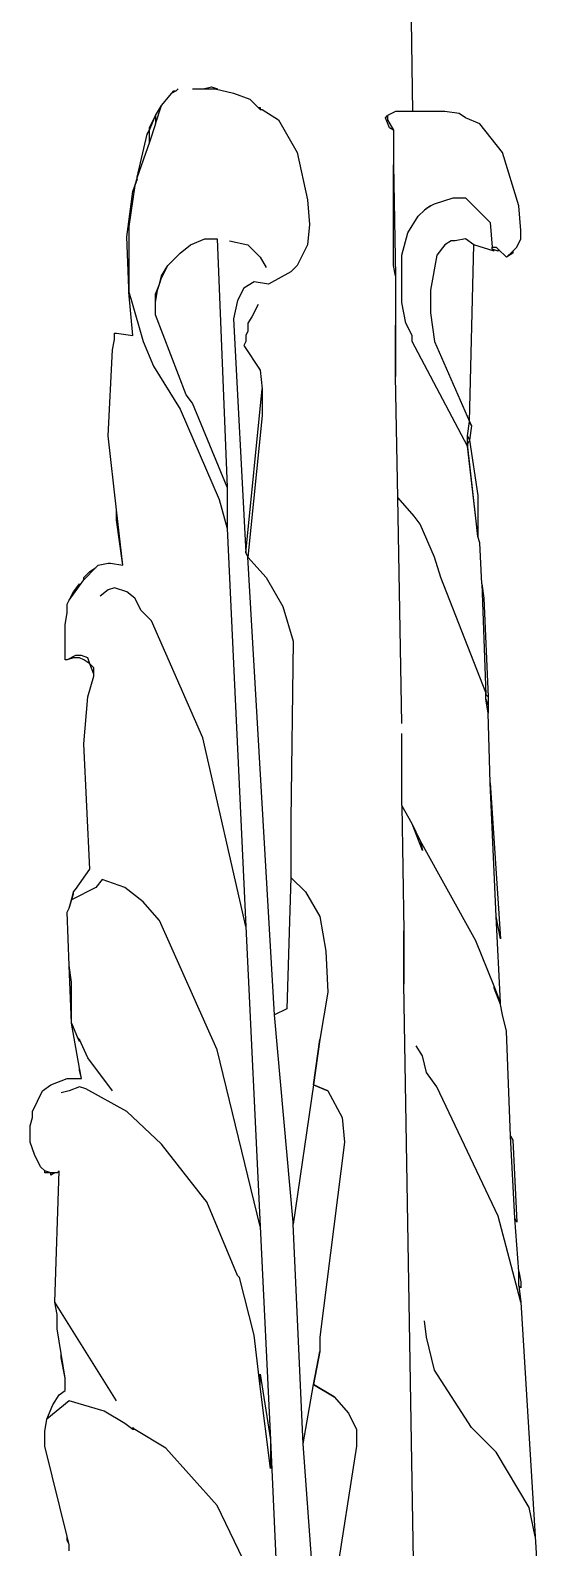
# Model space of a CAD drawing. Header units: millimetres. Extents: x 4238 to 14021, y -44 to 5418.
# Drawn here: x 4813 to 4879.8, y 2273.3 to 2467.8 of the extents above; entities that cross this region are included whole.
import ezdxf

# ---------------------------------------------------------------- set-up
doc = ezdxf.new("R2010")
doc.units = ezdxf.units.MM
doc.layers.add('cad-block.com', color=250, linetype='Continuous')

# ---------------------------------------------------------------- blocks, each defined once
blk = doc.blocks.new('street clock_side_cad-block.com')
at = {"color": 0}
for p, q in [((90, 1371.81), (90.43, 1337.57)), ((59.6, 1339.98), (59.86, 1340.24)), ((60.13, 1340.24), (59.6, 1339.98)), ((59.86, 1340.24), (60.13, 1340.24)), ((60.13, 1340.24), (60.39, 1340.5)), ((62.23, 1340.5), (65.13, 1340.5)), ((63.61, 1340.5), (64.67, 1340.77)), ((64.67, 1340.77), (65.46, 1340.5)), ((65.13, 1340.5), (67.49, 1339.98)), ((57.49, 1337.08), (58.28, 1338.4)), ((57.49, 1336.03), (58.28, 1338.4)), ((58.28, 1338.4), (59.6, 1339.98)), ((67.49, 1339.98), (69.6, 1339.19)), ((69.6, 1339.19), (70.65, 1338.13)), ((70.65, 1338.13), (70.92, 1338.13)), ((70.92, 1337.87), (70.65, 1338.13)), ((70.92, 1338.13), (70.92, 1337.87)), ((56.7, 1335.24), (57.49, 1337.08)), ((56.7, 1335.5), (57.49, 1337.08)), ((57.49, 1337.08), (57.49, 1336.03)), ((70.92, 1337.87), (71.18, 1337.87)), ((71.18, 1337.87), (73.28, 1336.56)), ((73.28, 1336.56), (75.65, 1332.34)), ((86.97, 1336.82), (87.23, 1337.08)), ((87.5, 1335.5), (86.97, 1336.82)), ((88.28, 1337.61), (87.23, 1337.08)), ((87.23, 1337.08), (87.23, 1336.56)), ((87.23, 1336.56), (88.02, 1335.24)), ((94.6, 1337.61), (88.28, 1337.61)), ((96.44, 1337.34), (94.6, 1337.61)), ((97.23, 1336.82), (96.44, 1337.34)), ((99.07, 1336.03), (97.23, 1336.82)), ((55.12, 1329.19), (56.44, 1334.71)), ((56.44, 1334.71), (56.7, 1335.24)), ((57.49, 1336.03), (56.7, 1333.66)), ((56.7, 1335.24), (56.7, 1335.5)), ((56.7, 1333.66), (56.7, 1335.24)), ((88.02, 1335.24), (87.5, 1335.5)), ((88.02, 1335.24), (88.02, 1330.77)), ((101.97, 1332.34), (99.07, 1336.03)), ((56.7, 1333.66), (55.12, 1329.19)), ((75.65, 1332.34), (76.97, 1326.29)), ((104.08, 1325.5), (101.97, 1332.34)), ((88.02, 1330.77), (88.28, 1316.55)), ((88.02, 1317.87), (88.02, 1330.77)), ((54.6, 1327.34), (55.12, 1328.92)), ((55.12, 1329.19), (54.86, 1328.13)), ((55.12, 1328.92), (54.86, 1328.13)), ((55.12, 1328.92), (55.12, 1329.19)), ((53.81, 1321.55), (54.6, 1327.34)), ((54.86, 1328.13), (54.07, 1322.87)), ((93.28, 1325.77), (95.65, 1326.55)), ((95.65, 1326.55), (97.23, 1326.55)), ((97.23, 1326.55), (100.39, 1323.4)), ((76.97, 1326.29), (77.23, 1323.13)), ((91.18, 1324.19), (91.97, 1324.98)), ((92.76, 1325.5), (91.97, 1324.98)), ((91.97, 1324.98), (92.23, 1325.24)), ((92.23, 1325.24), (92.76, 1325.5)), ((92.76, 1325.5), (93.28, 1325.77)), ((104.34, 1322.34), (104.08, 1325.5)), ((54.07, 1322.87), (54.07, 1314.98)), ((77.23, 1323.13), (76.97, 1320.5)), ((89.86, 1322.08), (91.18, 1324.19)), ((100.39, 1323.4), (100.65, 1320.24)), ((54.07, 1314.98), (53.81, 1321.55)), ((61.97, 1320.5), (63.81, 1321.29)), ((63.81, 1321.29), (65.39, 1321.29)), ((65.39, 1321.29), (66.7, 1289.45)), ((66.97, 1321.03), (69.34, 1320.5)), ((89.07, 1319.19), (89.86, 1322.08)), ((95.39, 1321.03), (94.6, 1320.5)), ((95.92, 1321.03), (95.39, 1321.03)), ((97.23, 1321.29), (95.92, 1321.03)), ((98.29, 1320.5), (97.23, 1321.29)), ((103.81, 1320.24), (104.34, 1321.29)), ((104.34, 1321.29), (104.34, 1322.34)), ((59.07, 1317.87), (60.65, 1319.45)), ((60.65, 1319.45), (61.97, 1320.5)), ((69.34, 1320.5), (70.92, 1318.92)), ((70.92, 1318.92), (71.7, 1317.61)), ((76.97, 1320.5), (75.65, 1317.87)), ((89.07, 1313.13), (89.07, 1319.19)), ((93.55, 1319.19), (92.76, 1314.71)), ((94.6, 1320.5), (93.55, 1319.19)), ((97.76, 1297.87), (98.29, 1320.5)), ((100.92, 1319.71), (98.29, 1320.5)), ((100.65, 1319.98), (100.65, 1320.24)), ((100.65, 1320.24), (101.18, 1320.24)), ((101.44, 1319.71), (100.65, 1319.98)), ((100.65, 1319.98), (100.92, 1319.71)), ((101.18, 1320.24), (101.44, 1319.98)), ((101.44, 1319.98), (102.5, 1318.92)), ((101.44, 1319.98), (101.44, 1319.71)), ((102.5, 1318.92), (103.29, 1319.71)), ((103.29, 1319.45), (102.5, 1318.92)), ((103.29, 1319.71), (103.81, 1320.24)), ((103.29, 1319.71), (103.29, 1319.45)), ((58.28, 1316.55), (59.07, 1317.87)), ((58.28, 1316.29), (59.07, 1317.87)), ((74.86, 1317.08), (71.97, 1315.5)), ((75.65, 1317.87), (74.86, 1317.08)), ((88.28, 1316.55), (88.02, 1317.87)), ((54.07, 1314.45), (54.07, 1314.98)), ((54.07, 1314.98), (54.07, 1314.45)), ((57.49, 1314.19), (58.02, 1315.5)), ((57.76, 1314.71), (58.02, 1315.5)), ((58.02, 1315.5), (58.28, 1316.55)), ((58.02, 1315.5), (58.28, 1316.29)), ((68.81, 1314.98), (68.02, 1313.4)), ((70.13, 1315.76), (68.81, 1314.98)), ((71.97, 1315.5), (70.13, 1315.76)), ((88.28, 1316.55), (88.28, 1310.24)), ((54.6, 1308.92), (54.07, 1314.45)), ((54.34, 1313.66), (54.07, 1314.45)), ((54.07, 1314.45), (54.34, 1313.66)), ((54.34, 1313.66), (55.91, 1308.13)), ((57.49, 1313.13), (57.76, 1314.71)), ((57.49, 1313.13), (57.49, 1314.19)), ((57.49, 1311.55), (57.49, 1313.13)), ((68.02, 1313.4), (67.49, 1311.03)), ((70.65, 1312.87), (69.86, 1311.29)), ((89.6, 1310.5), (89.07, 1313.13)), ((92.76, 1314.71), (92.76, 1311.82)), ((61.44, 1301.29), (57.49, 1311.55)), ((67.49, 1311.03), (69.07, 1281.03)), ((69.86, 1311.29), (69.34, 1310.5)), ((92.76, 1311.82), (93.28, 1308.13)), ((52.23, 1308.4), (52.23, 1309.19)), ((52.23, 1309.19), (52.49, 1309.19)), ((52.49, 1309.19), (54.6, 1308.92)), ((69.34, 1309.45), (69.07, 1308.92)), ((69.34, 1310.5), (69.34, 1309.45)), ((88.28, 1310.24), (88.28, 1303.66)), ((88.28, 1304.45), (88.28, 1310.24)), ((90.39, 1308.92), (89.6, 1310.5)), ((51.44, 1296.03), (51.97, 1307.08)), ((51.97, 1307.08), (52.23, 1308.4)), ((55.91, 1308.13), (57.23, 1304.97)), ((69.07, 1308.13), (68.81, 1307.61)), ((68.81, 1307.61), (70.92, 1304.45)), ((69.07, 1308.92), (69.07, 1308.13)), ((90.39, 1308.13), (90.39, 1308.92)), ((97.5, 1294.71), (90.39, 1308.13)), ((93.28, 1308.13), (97.76, 1297.87)), ((57.23, 1304.97), (60.65, 1299.45)), ((70.92, 1304.45), (71.18, 1302.08)), ((88.28, 1303.66), (88.28, 1304.45)), ((88.55, 1288.13), (88.28, 1303.66)), ((62.23, 1300.24), (61.44, 1301.29)), ((69.07, 1281.03), (71.18, 1302.08)), ((71.18, 1302.08), (71.18, 1298.66)), ((60.65, 1299.45), (65.65, 1287.87)), ((66.7, 1289.45), (62.23, 1300.24)), ((71.18, 1298.66), (69.34, 1280.5)), ((97.5, 1296.03), (97.76, 1297.87)), ((98.02, 1297.34), (97.76, 1297.87)), ((97.76, 1297.87), (98.02, 1297.34)), ((98.02, 1297.34), (97.76, 1295.5)), ((52.49, 1286.55), (51.44, 1296.03)), ((97.5, 1294.97), (97.5, 1296.03)), ((97.5, 1296.03), (97.76, 1295.5)), ((97.76, 1295.5), (97.5, 1294.97)), ((97.76, 1295.5), (98.81, 1288.39)), ((98.55, 1285.5), (97.5, 1294.97)), ((97.5, 1294.97), (97.5, 1294.71)), ((98.55, 1285.5), (97.5, 1294.71)), ((65.65, 1287.87), (66.7, 1284.18)), ((66.7, 1289.45), (66.7, 1284.18)), ((89.07, 1259.18), (88.55, 1288.13)), ((90.39, 1286.03), (88.55, 1288.13)), ((98.81, 1288.39), (98.81, 1283.13)), ((53.28, 1279.45), (52.49, 1286.55)), ((52.49, 1285.24), (52.49, 1286.55)), ((90.65, 1285.76), (90.39, 1286.03)), ((91.44, 1284.71), (90.65, 1285.76)), ((53.28, 1279.45), (52.49, 1285.24)), ((66.7, 1284.18), (69.07, 1233.13)), ((93.28, 1280.5), (91.44, 1284.71)), ((98.81, 1283.13), (98.55, 1285.5)), ((99.07, 1282.34), (98.81, 1283.13)), ((99.34, 1277.08), (99.07, 1282.34)), ((69.07, 1281.03), (69.34, 1280.5)), ((72.76, 1221.81), (69.34, 1280.5)), ((69.34, 1280.5), (71.7, 1277.87)), ((94.07, 1277.87), (93.28, 1280.5)), ((48.28, 1277.6), (49.86, 1279.18)), ((48.28, 1277.87), (49.07, 1278.66)), ((48.28, 1277.6), (48.28, 1277.87)), ((49.07, 1278.66), (49.86, 1279.18)), ((49.86, 1279.18), (50.12, 1279.45)), ((50.12, 1279.45), (51.44, 1279.71)), ((51.44, 1279.71), (51.7, 1279.71)), ((51.7, 1279.71), (53.28, 1279.45)), ((71.7, 1277.87), (73.81, 1274.18)), ((99.86, 1263.13), (94.07, 1277.87)), ((46.44, 1274.97), (47.76, 1276.81)), ((46.44, 1274.97), (46.97, 1276.03)), ((46.97, 1276.03), (47.76, 1277.08)), ((47.76, 1276.81), (48.28, 1277.6)), ((47.76, 1277.08), (47.76, 1276.81)), ((51.44, 1276.29), (50.39, 1275.5)), ((52.23, 1276.55), (51.44, 1276.29)), ((53.81, 1276.03), (52.23, 1276.55)), ((54.86, 1275.24), (53.81, 1276.03)), ((99.34, 1277.08), (99.86, 1262.87)), ((99.34, 1277.08), (99.6, 1275.24)), ((46.18, 1274.45), (46.44, 1274.97)), ((46.18, 1273.39), (46.18, 1274.45)), ((46.18, 1274.18), (46.18, 1274.45)), ((46.18, 1273.39), (46.18, 1274.18)), ((55.65, 1273.66), (54.86, 1275.24)), ((73.81, 1274.18), (75.13, 1269.71)), ((99.6, 1275.24), (100.13, 1262.6)), ((45.91, 1271.81), (46.18, 1273.39)), ((56.97, 1272.34), (55.65, 1273.66)), ((63.55, 1257.34), (56.97, 1272.34)), ((45.91, 1267.34), (45.91, 1271.81)), ((75.13, 1269.71), (74.86, 1246.81)), ((46.18, 1267.34), (45.91, 1267.34)), ((47.23, 1267.87), (46.18, 1267.34)), ((46.97, 1267.6), (46.18, 1267.34)), ((47.76, 1267.6), (46.97, 1267.6)), ((48.02, 1267.87), (47.23, 1267.87)), ((48.28, 1267.34), (47.76, 1267.6)), ((48.81, 1267.6), (48.02, 1267.87)), ((49.07, 1266.81), (48.28, 1267.34)), ((49.07, 1266.81), (48.81, 1267.6)), ((49.6, 1265.5), (49.07, 1266.81)), ((49.6, 1266.29), (49.07, 1266.81)), ((49.6, 1265.5), (49.6, 1266.29)), ((48.81, 1262.6), (49.6, 1265.24)), ((49.6, 1265.24), (49.6, 1265.5)), ((48.28, 1256.55), (48.81, 1262.6)), ((99.86, 1262.34), (99.86, 1263.13)), ((99.86, 1262.87), (99.86, 1263.13)), ((99.86, 1262.34), (99.86, 1262.87)), ((100.13, 1262.6), (99.86, 1262.87)), ((100.13, 1260.5), (99.86, 1262.34)), ((100.13, 1261.55), (99.86, 1262.34)), ((100.13, 1262.6), (100.13, 1261.55)), ((100.13, 1261.55), (100.13, 1260.5)), ((100.39, 1251.55), (100.13, 1260.5)), ((49.07, 1240.5), (48.28, 1256.55)), ((69.07, 1233.13), (63.55, 1257.34)), ((89.07, 1248.66), (89.07, 1257.87)), ((100.39, 1251.55), (101.71, 1231.55)), ((101.18, 1234.44), (100.39, 1251.55)), ((89.07, 1248.66), (89.34, 1232.6)), ((90.39, 1246.29), (89.07, 1248.66)), ((74.86, 1246.81), (74.86, 1243.13)), ((91.44, 1244.18), (90.39, 1246.29)), ((91.71, 1242.87), (90.39, 1246.29)), ((74.86, 1243.13), (74.86, 1239.44)), ((98.55, 1231.29), (91.44, 1244.18)), ((91.44, 1244.18), (91.71, 1242.87)), ((47.23, 1237.87), (49.07, 1240.5)), ((50.65, 1239.18), (49.86, 1238.13)), ((53.55, 1238.13), (50.65, 1239.18)), ((74.86, 1239.44), (74.34, 1222.6)), ((74.86, 1239.44), (76.71, 1237.6)), ((46.44, 1235.5), (46.97, 1237.34)), ((49.86, 1238.13), (46.7, 1236.55)), ((46.7, 1236.55), (46.97, 1237.6)), ((46.97, 1237.6), (47.23, 1237.87)), ((46.97, 1237.34), (46.97, 1237.6)), ((55.91, 1236.29), (53.55, 1238.13)), ((76.71, 1237.6), (78.55, 1234.44)), ((46.18, 1234.97), (46.44, 1235.5)), ((46.44, 1235.5), (46.7, 1236.55)), ((56.18, 1236.02), (55.91, 1236.29)), ((58.02, 1233.92), (56.18, 1236.02)), ((46.44, 1228.13), (46.18, 1234.97)), ((65.39, 1217.34), (58.02, 1233.92)), ((69.07, 1233.13), (70.92, 1194.7)), ((78.55, 1234.44), (79.34, 1229.97)), ((101.71, 1231.55), (101.18, 1234.44)), ((101.71, 1223.39), (101.18, 1234.44)), ((89.34, 1232.6), (89.34, 1225.76)), ((89.34, 1226.55), (89.34, 1232.6)), ((100.92, 1225.5), (98.55, 1231.29)), ((79.34, 1229.97), (79.6, 1224.71)), ((46.7, 1220.76), (46.44, 1228.13)), ((46.7, 1226.02), (46.44, 1228.13)), ((46.7, 1220.76), (46.7, 1226.02)), ((89.34, 1225.76), (89.34, 1226.55)), ((91.18, 1113.65), (89.34, 1225.76)), ((101.71, 1223.39), (100.92, 1225.5)), ((100.92, 1225.23), (100.92, 1225.5)), ((79.6, 1224.71), (78.55, 1218.65)), ((101.71, 1223.13), (100.92, 1225.23)), ((101.71, 1223.13), (101.71, 1223.39)), ((74.34, 1222.6), (72.76, 1221.81)), ((75.13, 1195.23), (72.76, 1221.81)), ((101.97, 1221.81), (101.71, 1223.13)), ((102.5, 1219.71), (101.97, 1221.81)), ((47.76, 1214.97), (46.7, 1220.76)), ((46.7, 1220.76), (47.49, 1218.92)), ((103.02, 1206.28), (102.5, 1219.71)), ((47.76, 1218.39), (47.49, 1218.92)), ((47.76, 1218.65), (47.49, 1218.92)), ((47.76, 1218.65), (47.76, 1218.39)), ((48.81, 1216.29), (47.76, 1218.65)), ((77.76, 1212.86), (78.55, 1218.65)), ((78.55, 1218.65), (77.76, 1212.86)), ((91.71, 1216.55), (90.92, 1217.86)), ((51.97, 1212.07), (48.81, 1216.29)), ((70.92, 1194.7), (65.39, 1217.34)), ((92.23, 1214.44), (91.71, 1216.55)), ((44.07, 1212.86), (46.18, 1213.65)), ((46.18, 1213.65), (48.02, 1213.65)), ((47.76, 1214.71), (47.76, 1214.97)), ((48.02, 1213.65), (47.76, 1214.97)), ((48.02, 1213.65), (47.76, 1214.71)), ((93.55, 1212.6), (92.23, 1214.44)), ((41.7, 1209.44), (43.02, 1212.07)), ((43.02, 1212.07), (44.07, 1212.86)), ((46.44, 1212.07), (45.39, 1211.81)), ((47.76, 1212.6), (46.44, 1212.07)), ((48.55, 1212.34), (47.76, 1212.6)), ((53.81, 1209.44), (48.55, 1212.34)), ((77.76, 1212.86), (75.13, 1194.97)), ((79.6, 1212.07), (77.76, 1212.86)), ((77.76, 1212.86), (79.6, 1212.07)), ((79.6, 1212.07), (81.44, 1208.65)), ((101.44, 1196.02), (93.55, 1212.6)), ((41.44, 1207.6), (41.7, 1208.65)), ((41.7, 1208.65), (41.7, 1209.44)), ((58.28, 1205.23), (53.81, 1209.44)), ((81.44, 1208.65), (81.71, 1205.5)), ((41.44, 1205.5), (41.44, 1207.6)), ((103.55, 1195.76), (103.02, 1206.28)), ((103.02, 1206.28), (103.29, 1205.76)), ((41.97, 1203.92), (41.44, 1205.5)), ((42.76, 1202.34), (41.97, 1203.92)), ((63.81, 1198.13), (58.28, 1205.23)), ((81.71, 1205.5), (78.55, 1180.49)), ((103.29, 1205.76), (103.81, 1195.23)), ((43.28, 1201.81), (42.76, 1202.34)), ((43.28, 1201.55), (43.28, 1201.81)), ((44.07, 1201.55), (43.28, 1201.81)), ((44.07, 1201.55), (43.28, 1201.55)), ((44.6, 1201.55), (44.07, 1201.28)), ((44.07, 1201.28), (44.07, 1201.55)), ((44.6, 1201.55), (44.07, 1201.55)), ((44.6, 1184.97), (45.12, 1201.81)), ((44.86, 1201.55), (44.6, 1201.55)), ((44.86, 1201.55), (44.6, 1201.55)), ((45.12, 1201.81), (44.86, 1201.55)), ((64.07, 1197.86), (63.81, 1198.13)), ((68.02, 1188.39), (64.07, 1197.86)), ((70.92, 1194.7), (72.23, 1167.33)), ((75.13, 1194.97), (75.13, 1195.23)), ((76.44, 1166.81), (75.13, 1194.97)), ((104.34, 1184.97), (101.44, 1196.02)), ((104.08, 1188.92), (103.55, 1195.76)), ((103.81, 1195.23), (103.55, 1195.76)), ((68.28, 1188.13), (68.02, 1188.39)), ((104.08, 1188.92), (104.34, 1187.6)), ((104.08, 1187.07), (104.08, 1188.92)), ((70.13, 1180.76), (68.28, 1188.13)), ((104.34, 1186.81), (104.08, 1187.07)), ((104.08, 1187.07), (104.34, 1184.97)), ((104.34, 1187.6), (104.34, 1186.81)), ((44.86, 1183.39), (44.6, 1184.97)), ((52.49, 1172.34), (44.6, 1184.97)), ((104.34, 1184.97), (106.18, 1154.97)), ((44.86, 1181.55), (44.86, 1183.39)), ((92.23, 1180.49), (91.97, 1182.6)), ((45.39, 1178.39), (44.86, 1181.55)), ((70.92, 1174.18), (70.13, 1180.76)), ((78.55, 1178.65), (77.76, 1174.44)), ((77.76, 1174.44), (78.55, 1178.65)), ((78.55, 1180.49), (78.55, 1178.65)), ((93.28, 1176.28), (92.23, 1180.49)), ((45.39, 1177.86), (45.39, 1178.39)), ((45.91, 1175.23), (45.39, 1178.39)), ((45.91, 1175.23), (45.39, 1177.86)), ((45.91, 1173.65), (45.91, 1175.23)), ((70.92, 1174.18), (70.92, 1175.76)), ((70.92, 1175.76), (72.23, 1167.33)), ((98.02, 1168.91), (93.28, 1176.28)), ((44.33, 1171.81), (45.12, 1173.12)), ((45.12, 1173.12), (45.91, 1173.65)), ((72.23, 1163.65), (70.92, 1174.18)), ((76.44, 1166.81), (77.76, 1174.44)), ((77.76, 1174.44), (80.39, 1172.86)), ((80.39, 1172.86), (77.76, 1174.44)), ((80.39, 1172.86), (82.23, 1170.76)), ((46.44, 1172.34), (43.55, 1169.97)), ((43.55, 1169.97), (44.33, 1171.81)), ((50.91, 1171.02), (46.44, 1172.34)), ((53.55, 1169.44), (50.91, 1171.02)), ((43.28, 1168.39), (43.55, 1169.97)), ((54.6, 1168.65), (53.55, 1169.44)), ((54.6, 1168.65), (54.6, 1168.91)), ((54.6, 1168.91), (54.86, 1168.65)), ((82.23, 1170.76), (83.28, 1168.65)), ((101.18, 1165.76), (98.02, 1168.91)), ((43.28, 1166.55), (43.28, 1168.39)), ((54.86, 1168.65), (54.6, 1168.65)), ((58.81, 1166.28), (54.86, 1168.65)), ((72.23, 1167.33), (73.81, 1132.07)), ((72.23, 1167.33), (72.23, 1163.65)), ((83.28, 1168.65), (83.28, 1166.55)), ((46.18, 1154.97), (43.28, 1166.55)), ((65.39, 1158.91), (58.81, 1166.28)), ((78.81, 1134.18), (76.44, 1166.81)), ((83.28, 1166.55), (80.13, 1146.54)), ((105.39, 1158.65), (101.18, 1165.76)), ((69.86, 1149.7), (65.39, 1158.91)), ((106.18, 1154.97), (105.39, 1158.65)), ((46.18, 1154.44), (46.18, 1154.97)), ((46.44, 1153.91), (46.18, 1154.97)), ((46.44, 1153.91), (46.18, 1154.44)), ((46.44, 1153.12), (46.44, 1153.91)), ((106.18, 1154.97), (108.29, 1120.49))]:
    blk.add_line(p, q, dxfattribs=at)

msp = doc.modelspace()

# ---------------------------------------------------------------- block references
at = {"layer": 'cad-block.com'}
msp.add_blockref('street clock_side_cad-block.com', (4771.51, 1119.78), dxfattribs=at)

doc.saveas('drawing.dxf')
